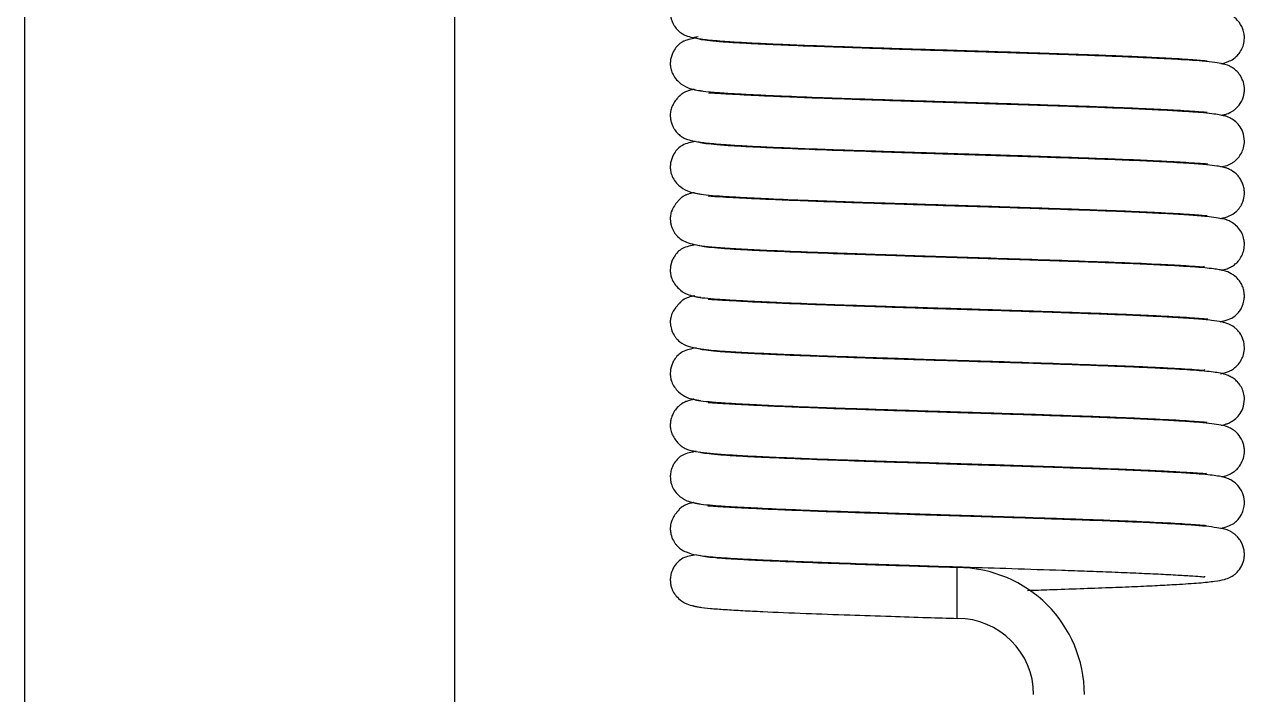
# Model space of a CAD drawing. Header units: millimetres. Extents: x 15 to 1184, y 5 to 836.
# Drawn here: x 503.03 to 524.62, y 594.58 to 606.45 of the extents above; entities that cross this region are included whole.
import ezdxf

# ---------------------------------------------------------------- set-up
doc = ezdxf.new("R2010")
doc.units = ezdxf.units.MM

msp = doc.modelspace()

# ---------------------------------------------------------------- linework, layer by layer
at = {"color": 7, "linetype": 'Continuous', "lineweight": 25}
for p, q in [((503.026, 642.099), (503.026, 591.299)), ((510.646, 591.299), (510.646, 642.099)), ((519.536, 595.929), (519.536, 596.828))]:
    msp.add_line(p, q, dxfattribs=at)
for radius in [2.248, 1.349]:
    msp.add_arc((519.536, 594.58), radius, 0, 90, dxfattribs=at)
for points, knots in [([(514.899, 607.126), (514.886, 607.125), (514.841, 607.119), (514.805, 607.109), (514.753, 607.093), (514.714, 607.076), (514.682, 607.058), (514.663, 607.046), (514.648, 607.035), (514.638, 607.027), (514.628, 607.019), (514.619, 607.011), (514.61, 607.002), (514.594, 606.987), (514.573, 606.964), (514.549, 606.933), (514.513, 606.881), (514.481, 606.815), (514.463, 606.749), (514.455, 606.679), (514.459, 606.601), (514.475, 606.531), (514.501, 606.466), (514.54, 606.399), (514.583, 606.349), (514.621, 606.315), (514.641, 606.3), (514.652, 606.292), (514.675, 606.276), (514.708, 606.258), (514.777, 606.231), (514.899, 606.202), (515.123, 606.172), (515.433, 606.146), (515.802, 606.124), (516.211, 606.104), (516.697, 606.083), (517.241, 606.063), (517.808, 606.043), (518.351, 606.025), (518.844, 606.009), (519.309, 605.995), (519.734, 605.981), (520.168, 605.968), (520.58, 605.955), (521.016, 605.94), (521.461, 605.925), (521.937, 605.909), (522.409, 605.891), (522.836, 605.872), (523.187, 605.855), (523.46, 605.84), (523.711, 605.825), (523.912, 605.805), (523.946, 605.803), (523.956, 605.802)], [0, 0, 0, 0, 0.006568, 0.022713, 0.035311, 0.044112, 0.04717, 0.049444, 0.050359, 0.051191, 0.052013, 0.0529, 0.053851, 0.054839, 0.057091, 0.059909, 0.063404, 0.072567, 0.082763, 0.089519, 0.094273, 0.098646, 0.104647, 0.108295, 0.115717, 0.119409, 0.121238, 0.122341, 0.123817, 0.13373, 0.150259, 0.182626, 0.225419, 0.272298, 0.309815, 0.349753, 0.391841, 0.435605, 0.477247, 0.514704, 0.547651, 0.57594, 0.606484, 0.631243, 0.661514, 0.688996, 0.720431, 0.75558, 0.794796, 0.83378, 0.8694, 0.901451, 0.930053, 0.977828, 1, 1, 1, 1]), ([(524.201, 605.753), (524.215, 605.755), (524.268, 605.762), (524.352, 605.797), (524.425, 605.833), (524.508, 605.909), (524.564, 605.988), (524.604, 606.087), (524.619, 606.186), (524.613, 606.282), (524.582, 606.401), (524.506, 606.52), (524.401, 606.599), (524.313, 606.641), (524.281, 606.65), (524.207, 606.67), (524.088, 606.69), (523.873, 606.713), (523.542, 606.736), (523.028, 606.764), (522.327, 606.794), (521.455, 606.825), (520.573, 606.854), (519.808, 606.878), (519.185, 606.898), (518.665, 606.914), (518.173, 606.93), (517.689, 606.947), (517.22, 606.963), (516.738, 606.981), (516.262, 607), (515.835, 607.021), (515.501, 607.04), (515.284, 607.055), (515.149, 607.067), (515.122, 607.068), (515.109, 607.068)], [0, 0, 0, 0, 0.007664, 0.02823, 0.04625, 0.054669, 0.062903, 0.070626, 0.078726, 0.084089, 0.090654, 0.105066, 0.118183, 0.123643, 0.136032, 0.150037, 0.175748, 0.217424, 0.266228, 0.315312, 0.385221, 0.449764, 0.510225, 0.565709, 0.599797, 0.632182, 0.66809, 0.699115, 0.733394, 0.771156, 0.812746, 0.85779, 0.901096, 0.938147, 0.968948, 1, 1, 1, 1]), ([(514.907, 606.204), (514.822, 606.188), (514.665, 606.157), (514.552, 606.042), (514.485, 605.92), (514.455, 605.813), (514.456, 605.725), (514.464, 605.657), (514.492, 605.564), (514.581, 605.435), (514.772, 605.306), (514.936, 605.282), (515.026, 605.269)], [0, 0, 0, 0, 0.169609, 0.31434, 0.355928, 0.423867, 0.457419, 0.46956, 0.538861, 0.716987, 0.845613, 1, 1, 1, 1]), ([(514.947, 606.225), (514.92, 606.221), (514.853, 606.211), (514.854, 606.201), (514.855, 606.195)], [0, 0, 0, 0, 0.397312, 1, 1, 1, 1]), ([(524.203, 604.838), (524.221, 604.841), (524.275, 604.851), (524.327, 604.867), (524.399, 604.905), (524.462, 604.948), (524.56, 605.057), (524.602, 605.164), (524.617, 605.257), (524.617, 605.346), (524.597, 605.441), (524.553, 605.531), (524.508, 605.592), (524.458, 605.641), (524.394, 605.688), (524.324, 605.722), (524.23, 605.751), (524.09, 605.774), (523.836, 605.801), (523.468, 605.825), (523.025, 605.848), (522.622, 605.867), (522.159, 605.885), (521.645, 605.904), (521.113, 605.922), (520.553, 605.94), (520.01, 605.958), (519.514, 605.973), (519.131, 605.985), (518.774, 605.996), (518.354, 606.01), (517.796, 606.028), (517.127, 606.051), (516.546, 606.074), (516.084, 606.095), (515.745, 606.112), (515.442, 606.13), (515.194, 606.15), (515.013, 606.171), (514.976, 606.185), (514.957, 606.192)], [0, 0, 0, 0, 0.0120289, 0.0348036, 0.0426274, 0.0483493, 0.0579257, 0.0701056, 0.0756503, 0.0802377, 0.0888216, 0.0945529, 0.0997531, 0.1058368, 0.1129682, 0.1237355, 0.1458654, 0.1770848, 0.2155677, 0.2778391, 0.3114403, 0.3466373, 0.3831892, 0.4209034, 0.4583717, 0.4920383, 0.5305247, 0.5615625, 0.585549, 0.6026867, 0.6294949, 0.6664263, 0.7130266, 0.7697408, 0.8020757, 0.8367893, 0.8736414, 0.9132157, 0.9554877, 1, 1, 1, 1]), ([(514.878, 605.295), (514.873, 605.294), (514.836, 605.289), (514.806, 605.28), (514.753, 605.264), (514.716, 605.248), (514.687, 605.231), (514.672, 605.222), (514.662, 605.216), (514.653, 605.208), (514.639, 605.198), (514.63, 605.19), (514.619, 605.179), (514.608, 605.168), (514.596, 605.155), (514.578, 605.136), (514.555, 605.107), (514.516, 605.052), (514.482, 604.984), (514.464, 604.926), (514.457, 604.87), (514.456, 604.829), (514.46, 604.767), (514.476, 604.698), (514.502, 604.635), (514.542, 604.569), (514.584, 604.519), (514.622, 604.486), (514.642, 604.47), (514.653, 604.462), (514.676, 604.447), (514.709, 604.429), (514.777, 604.401), (514.896, 604.373), (515.111, 604.344), (515.409, 604.319), (515.765, 604.297), (516.164, 604.277), (516.643, 604.256), (517.18, 604.236), (517.739, 604.217), (518.273, 604.199), (518.756, 604.183), (519.209, 604.169), (519.621, 604.156), (520.046, 604.143), (520.462, 604.13), (520.915, 604.115), (521.385, 604.099), (521.893, 604.081), (522.414, 604.062), (522.897, 604.041), (523.292, 604.021), (523.582, 604.005), (523.78, 603.992), (523.9, 603.983), (523.951, 603.979), (523.96, 603.98), (523.963, 603.981)], [0, 0, 0, 0, 0.002499, 0.018778, 0.03096, 0.038876, 0.04135, 0.042281, 0.043067, 0.043797, 0.044576, 0.046587, 0.047656, 0.048675, 0.049732, 0.050906, 0.0538, 0.057622, 0.068366, 0.080108, 0.084226, 0.087235, 0.091866, 0.09609, 0.101782, 0.105358, 0.112575, 0.11613, 0.117888, 0.118993, 0.120449, 0.130045, 0.145855, 0.176636, 0.217175, 0.261943, 0.297996, 0.336638, 0.377624, 0.420424, 0.460759, 0.496915, 0.528568, 0.555574, 0.584342, 0.607635, 0.637474, 0.665212, 0.697403, 0.733777, 0.774663, 0.818885, 0.860056, 0.897244, 0.931018, 0.961362, 0.988096, 1, 1, 1, 1]), ([(514.865, 605.298), (514.887, 605.29), (514.932, 605.275), (515.124, 605.254), (515.382, 605.233), (515.695, 605.215), (516.042, 605.197), (516.512, 605.176), (517.102, 605.153), (517.778, 605.13), (518.34, 605.111), (518.764, 605.097), (519.122, 605.086), (519.503, 605.074), (519.996, 605.059), (520.534, 605.042), (521.09, 605.023), (521.62, 605.005), (522.129, 604.987), (522.585, 604.969), (522.975, 604.952), (523.296, 604.936), (523.55, 604.922), (523.743, 604.909), (523.875, 604.899), (523.949, 604.891), (523.954, 604.894), (523.955, 604.895)], [0, 0, 0, 0, 0.0528379, 0.1029208, 0.1497286, 0.1932397, 0.2341652, 0.2722438, 0.3389501, 0.3936769, 0.437061, 0.4686277, 0.4888157, 0.5166221, 0.5526525, 0.5973568, 0.6364665, 0.6800221, 0.7241411, 0.766897, 0.808041, 0.8472515, 0.8843129, 0.9197127, 0.953535, 0.9831067, 1, 1, 1, 1]), ([(524.199, 603.926), (524.236, 603.932), (524.305, 603.943), (524.389, 603.985), (524.448, 604.025), (524.509, 604.082), (524.565, 604.162), (524.606, 604.263), (524.624, 604.392), (524.596, 604.543), (524.525, 604.662), (524.44, 604.744), (524.33, 604.808), (524.261, 604.826), (524.169, 604.846), (524.032, 604.866), (523.836, 604.886), (523.56, 604.905), (523.2, 604.926), (522.752, 604.947), (522.241, 604.968), (521.712, 604.987), (521.212, 605.004), (520.719, 605.02), (520.259, 605.035), (519.821, 605.049), (519.43, 605.061), (519.022, 605.074), (518.574, 605.088), (518.066, 605.105), (517.515, 605.124), (516.958, 605.143), (516.447, 605.164), (516.019, 605.183), (515.683, 605.2), (515.436, 605.214), (515.266, 605.224), (515.172, 605.229), (515.134, 605.231), (515.137, 605.226), (515.137, 605.225)], [0, 0, 0, 0, 0.020974, 0.038807, 0.046631, 0.054462, 0.062427, 0.0701, 0.078379, 0.090003, 0.10079, 0.111736, 0.123055, 0.143254, 0.166028, 0.191171, 0.224334, 0.260531, 0.300179, 0.343554, 0.388076, 0.427856, 0.463289, 0.494327, 0.528549, 0.554486, 0.58001, 0.604636, 0.63408, 0.668263, 0.706947, 0.749758, 0.792941, 0.83387, 0.872134, 0.907666, 0.941026, 0.971595, 0.995757, 1, 1, 1, 1]), ([(514.907, 604.375), (514.822, 604.358), (514.665, 604.328), (514.553, 604.213), (514.485, 604.092), (514.455, 603.984), (514.457, 603.883), (514.466, 603.825), (514.495, 603.727), (514.579, 603.607), (514.765, 603.479), (514.924, 603.455), (515.011, 603.442)], [0, 0, 0, 0, 0.174183, 0.324431, 0.367371, 0.436886, 0.471126, 0.5003, 0.551109, 0.724179, 0.849339, 1, 1, 1, 1]), ([(524.197, 603.009), (524.248, 603.022), (524.343, 603.045), (524.439, 603.1), (524.504, 603.165), (524.544, 603.215), (524.597, 603.313), (524.615, 603.405), (524.617, 603.472), (524.614, 603.521), (524.603, 603.583), (524.581, 603.642), (524.556, 603.691), (524.536, 603.722), (524.501, 603.768), (524.454, 603.819), (524.367, 603.876), (524.28, 603.909), (524.221, 603.924), (524.118, 603.942), (523.94, 603.963), (523.638, 603.986), (523.217, 604.01), (522.721, 604.034), (522.23, 604.054), (521.751, 604.071), (521.303, 604.086), (520.896, 604.1), (520.54, 604.112), (520.198, 604.123), (519.81, 604.135), (519.314, 604.15), (518.695, 604.17), (517.971, 604.194), (517.178, 604.221), (516.529, 604.246), (516.04, 604.268), (515.695, 604.286), (515.396, 604.304), (515.161, 604.324), (514.997, 604.345), (514.97, 604.359), (514.957, 604.366)], [0, 0, 0, 0, 0.027501, 0.050986, 0.056989, 0.061479, 0.06903, 0.07806, 0.080159, 0.082204, 0.086955, 0.092228, 0.094646, 0.096986, 0.099334, 0.1071, 0.126291, 0.136806, 0.151413, 0.175441, 0.208802, 0.251133, 0.302486, 0.344978, 0.383637, 0.417909, 0.448334, 0.474931, 0.497552, 0.516427, 0.53942, 0.56992, 0.608357, 0.654755, 0.708462, 0.769824, 0.803624, 0.839169, 0.876295, 0.915638, 0.957023, 1, 1, 1, 1]), ([(514.881, 603.466), (514.866, 603.463), (514.827, 603.457), (514.786, 603.445), (514.745, 603.431), (514.715, 603.417), (514.698, 603.409), (514.686, 603.401), (514.68, 603.397), (514.675, 603.394), (514.671, 603.391), (514.665, 603.387), (514.658, 603.382), (514.65, 603.376), (514.641, 603.367), (514.634, 603.36), (514.62, 603.346), (514.608, 603.334), (514.596, 603.32), (514.577, 603.299), (514.552, 603.268), (514.511, 603.21), (514.479, 603.147), (514.462, 603.085), (514.457, 603.032), (514.456, 602.988), (514.462, 602.926), (514.482, 602.849), (514.517, 602.777), (514.557, 602.722), (514.604, 602.67), (514.676, 602.617), (514.781, 602.572), (514.926, 602.538), (515.132, 602.511), (515.423, 602.488), (515.804, 602.466), (516.264, 602.444), (516.747, 602.423), (517.226, 602.406), (517.684, 602.39), (518.109, 602.376), (518.619, 602.359), (519.254, 602.339), (520.046, 602.314), (520.881, 602.287), (521.73, 602.258), (522.549, 602.228), (523.14, 602.201), (523.527, 602.179), (523.753, 602.164), (523.884, 602.153), (523.903, 602.16), (523.912, 602.163)], [0, 0, 0, 0, 0.009197, 0.024143, 0.034404, 0.037826, 0.040183, 0.041027, 0.041389, 0.041729, 0.04206, 0.042402, 0.043174, 0.044137, 0.045343, 0.047979, 0.049072, 0.050133, 0.051284, 0.052623, 0.056081, 0.060773, 0.07413, 0.086682, 0.09081, 0.093659, 0.098796, 0.102763, 0.11043, 0.114314, 0.119596, 0.134928, 0.157005, 0.185923, 0.221602, 0.263804, 0.310904, 0.355563, 0.396365, 0.433027, 0.465977, 0.495421, 0.521177, 0.569039, 0.62003, 0.675151, 0.734455, 0.798354, 0.867584, 0.903695, 0.939532, 0.971902, 1, 1, 1, 1]), ([(514.859, 603.472), (514.875, 603.465), (514.908, 603.451), (515.077, 603.429), (515.311, 603.409), (515.599, 603.391), (515.924, 603.374), (516.368, 603.353), (516.934, 603.33), (517.594, 603.307), (518.155, 603.288), (518.59, 603.274), (518.949, 603.263), (519.312, 603.251), (519.766, 603.237), (520.266, 603.222), (520.789, 603.205), (521.306, 603.187), (521.82, 603.169), (522.297, 603.152), (522.716, 603.134), (523.18, 603.113), (523.535, 603.094), (523.777, 603.077), (523.899, 603.066), (523.959, 603.059), (523.959, 603.063), (523.959, 603.064)], [0, 0, 0, 0, 0.051035, 0.099581, 0.145143, 0.187491, 0.227331, 0.26459, 0.33043, 0.384713, 0.428434, 0.461162, 0.482763, 0.508177, 0.541163, 0.582189, 0.618287, 0.658753, 0.701931, 0.743761, 0.78431, 0.823254, 0.895322, 0.928985, 0.960866, 0.987874, 1, 1, 1, 1]), ([(524.205, 602.097), (524.239, 602.102), (524.296, 602.112), (524.38, 602.15), (524.45, 602.197), (524.494, 602.24), (524.524, 602.275), (524.555, 602.319), (524.586, 602.381), (524.607, 602.452), (524.616, 602.508), (524.618, 602.57), (524.609, 602.649), (524.575, 602.753), (524.513, 602.847), (524.427, 602.925), (524.311, 602.987), (524.242, 603.001), (524.117, 603.026), (523.936, 603.047), (523.674, 603.069), (523.319, 603.091), (522.879, 603.112), (522.378, 603.134), (521.841, 603.154), (521.274, 603.173), (520.71, 603.192), (520.184, 603.209), (519.742, 603.223), (519.304, 603.236), (518.787, 603.253), (518.222, 603.271), (517.642, 603.291), (517.085, 603.31), (516.551, 603.331), (516.084, 603.351), (515.709, 603.37), (515.427, 603.385), (515.239, 603.396), (515.145, 603.405), (515.134, 603.401), (515.132, 603.4)], [0, 0, 0, 0, 0.021373, 0.035444, 0.04588, 0.053659, 0.056611, 0.059002, 0.066631, 0.070157, 0.074653, 0.078227, 0.083365, 0.09102, 0.101222, 0.112486, 0.124368, 0.149049, 0.176874, 0.207394, 0.24658, 0.289298, 0.331821, 0.377159, 0.419236, 0.456746, 0.499916, 0.534831, 0.561357, 0.586683, 0.620485, 0.662857, 0.700059, 0.741535, 0.786028, 0.829572, 0.871515, 0.911656, 0.950653, 0.988214, 1, 1, 1, 1]), ([(514.906, 602.545), (514.822, 602.529), (514.665, 602.498), (514.553, 602.385), (514.485, 602.264), (514.455, 602.155), (514.457, 602.056), (514.466, 601.997), (514.495, 601.899), (514.577, 601.779), (514.759, 601.651), (514.914, 601.628), (514.999, 601.615)], [0, 0, 0, 0, 0.177987, 0.335701, 0.380222, 0.450954, 0.485691, 0.514549, 0.564045, 0.731801, 0.853307, 1, 1, 1, 1]), ([(524.188, 601.182), (524.236, 601.192), (524.33, 601.211), (524.422, 601.264), (524.466, 601.298), (524.502, 601.333), (524.548, 601.392), (524.593, 601.479), (524.614, 601.568), (524.618, 601.65), (524.61, 601.725), (524.592, 601.788), (524.569, 601.84), (524.549, 601.875), (524.504, 601.941), (524.443, 602.001), (524.336, 602.061), (524.274, 602.081), (524.231, 602.092), (524.164, 602.105), (524.063, 602.12), (523.91, 602.136), (523.687, 602.154), (523.371, 602.173), (522.961, 602.194), (522.483, 602.215), (521.991, 602.234), (521.521, 602.25), (521.086, 602.265), (520.697, 602.278), (520.356, 602.289), (520.017, 602.3), (519.622, 602.312), (519.115, 602.328), (518.495, 602.347), (517.783, 602.371), (517.014, 602.398), (516.394, 602.423), (515.933, 602.444), (515.612, 602.462), (515.337, 602.48), (515.125, 602.499), (514.992, 602.518), (514.977, 602.53), (514.97, 602.535)], [0, 0, 0, 0, 0.024842, 0.048794, 0.054247, 0.059551, 0.065182, 0.070924, 0.079104, 0.084004, 0.088241, 0.093364, 0.096136, 0.09876, 0.101263, 0.113381, 0.130334, 0.137828, 0.149007, 0.16539, 0.186961, 0.21364, 0.245241, 0.281688, 0.323485, 0.364787, 0.401791, 0.434636, 0.463784, 0.489055, 0.510344, 0.528819, 0.552921, 0.584286, 0.623352, 0.66991, 0.723301, 0.784328, 0.817724, 0.852707, 0.889315, 0.928088, 0.968733, 1, 1, 1, 1]), ([(514.893, 601.639), (514.877, 601.636), (514.824, 601.628), (514.784, 601.617), (514.735, 601.597), (514.718, 601.589), (514.704, 601.582), (514.696, 601.578), (514.69, 601.574), (514.686, 601.571), (514.682, 601.569), (514.676, 601.565), (514.668, 601.558), (514.659, 601.551), (514.653, 601.544), (514.646, 601.537), (514.639, 601.529), (514.632, 601.522), (514.626, 601.517), (514.62, 601.51), (514.612, 601.501), (514.6, 601.488), (514.578, 601.464), (514.534, 601.41), (514.491, 601.339), (514.467, 601.279), (514.458, 601.22), (514.456, 601.191), (514.457, 601.152), (514.462, 601.103), (514.48, 601.028), (514.508, 600.966), (514.536, 600.922), (514.557, 600.894), (514.602, 600.843), (514.688, 600.779), (514.831, 600.726), (515.063, 600.688), (515.392, 600.661), (515.808, 600.637), (516.266, 600.615), (516.744, 600.595), (517.261, 600.576), (517.799, 600.557), (518.343, 600.539), (518.945, 600.519), (519.653, 600.498), (520.497, 600.471), (521.376, 600.442), (522.087, 600.417), (522.625, 600.395), (523.011, 600.378), (523.353, 600.36), (523.637, 600.343), (523.822, 600.33), (523.91, 600.322), (523.913, 600.331), (523.914, 600.334)], [0, 0, 0, 0, 0.009858, 0.032523, 0.03679, 0.039764, 0.040803, 0.041593, 0.041925, 0.042239, 0.042558, 0.042905, 0.043748, 0.045525, 0.048005, 0.049636, 0.050964, 0.05155, 0.05211, 0.052665, 0.053241, 0.05453, 0.056106, 0.060352, 0.073838, 0.089972, 0.095491, 0.099284, 0.100634, 0.1052, 0.108753, 0.116778, 0.118548, 0.120623, 0.125858, 0.141182, 0.172146, 0.215158, 0.269843, 0.316393, 0.360263, 0.400332, 0.436329, 0.478662, 0.514755, 0.546805, 0.597229, 0.651561, 0.710449, 0.774375, 0.808758, 0.844653, 0.881785, 0.919746, 0.954735, 0.984814, 1, 1, 1, 1]), ([(514.854, 601.647), (514.866, 601.64), (514.891, 601.625), (515.052, 601.603), (515.282, 601.583), (515.57, 601.564), (515.894, 601.547), (516.34, 601.526), (516.907, 601.503), (517.566, 601.48), (518.12, 601.461), (518.544, 601.447), (518.901, 601.435), (519.275, 601.424), (519.757, 601.409), (520.286, 601.392), (520.839, 601.374), (521.374, 601.356), (521.897, 601.338), (522.373, 601.32), (522.787, 601.303), (523.243, 601.281), (523.586, 601.262), (523.819, 601.244), (523.924, 601.235), (523.967, 601.228), (523.961, 601.234), (523.96, 601.234)], [0, 0, 0, 0, 0.051817, 0.101113, 0.147357, 0.190252, 0.230475, 0.268032, 0.33417, 0.388282, 0.431385, 0.463073, 0.483469, 0.510472, 0.545326, 0.58853, 0.626477, 0.668932, 0.712598, 0.754669, 0.795351, 0.834316, 0.90624, 0.93984, 0.97056, 0.995985, 1, 1, 1, 1]), ([(524.194, 600.262), (524.222, 600.268), (524.274, 600.277), (524.345, 600.304), (524.414, 600.341), (524.474, 600.39), (524.522, 600.441), (524.567, 600.511), (524.607, 600.608), (524.623, 600.727), (524.601, 600.864), (524.548, 600.969), (524.488, 601.041), (524.414, 601.106), (524.312, 601.156), (524.215, 601.18), (524.034, 601.209), (523.767, 601.234), (523.42, 601.256), (523, 601.278), (522.528, 601.299), (522.006, 601.319), (521.431, 601.339), (520.848, 601.359), (520.288, 601.377), (519.831, 601.391), (519.415, 601.404), (518.96, 601.418), (518.461, 601.434), (517.935, 601.452), (517.411, 601.47), (516.876, 601.489), (516.377, 601.509), (515.953, 601.529), (515.619, 601.546), (515.373, 601.56), (515.234, 601.569), (515.166, 601.573), (515.132, 601.576), (515.131, 601.573), (515.131, 601.572)], [0, 0, 0, 0, 0.018613, 0.033564, 0.04416, 0.052248, 0.058788, 0.06395, 0.070844, 0.079781, 0.088852, 0.099207, 0.104702, 0.11087, 0.127773, 0.158605, 0.195647, 0.237058, 0.282588, 0.322626, 0.365766, 0.408758, 0.447199, 0.492106, 0.52928, 0.558499, 0.581539, 0.610388, 0.647362, 0.680334, 0.717544, 0.758863, 0.801915, 0.843498, 0.883175, 0.921049, 0.957591, 0.975274, 0.992323, 1, 1, 1, 1]), ([(514.916, 600.718), (514.83, 600.702), (514.668, 600.671), (514.554, 600.557), (514.486, 600.437), (514.455, 600.326), (514.457, 600.227), (514.466, 600.168), (514.494, 600.071), (514.575, 599.951), (514.755, 599.823), (514.907, 599.8), (514.991, 599.788)], [0, 0, 0, 0, 0.1872906, 0.3519181, 0.3976533, 0.4684572, 0.503122, 0.5313932, 0.5792953, 0.7409548, 0.8581741, 1, 1, 1, 1]), ([(524.203, 599.349), (524.231, 599.355), (524.273, 599.363), (524.352, 599.392), (524.44, 599.444), (524.525, 599.526), (524.596, 599.644), (524.624, 599.795), (524.606, 599.925), (524.565, 600.025), (524.509, 600.105), (524.438, 600.171), (524.382, 600.206), (524.253, 600.264), (524.053, 600.295), (523.732, 600.324), (523.28, 600.35), (522.808, 600.372), (522.384, 600.39), (521.901, 600.408), (521.37, 600.427), (520.823, 600.445), (520.254, 600.464), (519.708, 600.481), (519.212, 600.496), (518.831, 600.508), (518.476, 600.519), (518.063, 600.533), (517.52, 600.552), (516.875, 600.574), (516.324, 600.597), (515.896, 600.618), (515.587, 600.635), (515.319, 600.652), (515.112, 600.672), (514.985, 600.691), (514.978, 600.702), (514.974, 600.707)], [0, 0, 0, 0, 0.0225017, 0.0339265, 0.0448641, 0.0554405, 0.0658644, 0.0770957, 0.0850955, 0.0925103, 0.1002068, 0.1077734, 0.1193511, 0.1325621, 0.1762589, 0.2317316, 0.2936602, 0.3272135, 0.3622594, 0.3985336, 0.4362471, 0.4737819, 0.5073765, 0.5456273, 0.5765828, 0.6006691, 0.6178273, 0.6446013, 0.6813544, 0.7277205, 0.7845164, 0.8167284, 0.8511736, 0.887954, 0.9275525, 0.9696445, 1, 1, 1, 1]), ([(514.88, 599.808), (514.838, 599.799), (514.773, 599.785), (514.709, 599.759), (514.676, 599.741), (514.653, 599.725), (514.633, 599.711), (514.588, 599.674), (514.542, 599.619), (514.502, 599.552), (514.476, 599.49), (514.46, 599.42), (514.456, 599.359), (514.457, 599.317), (514.464, 599.262), (514.482, 599.203), (514.516, 599.136), (514.555, 599.08), (514.578, 599.052), (514.596, 599.032), (514.608, 599.02), (514.619, 599.009), (514.63, 598.998), (514.639, 598.99), (514.653, 598.979), (514.662, 598.972), (514.672, 598.965), (514.687, 598.956), (514.712, 598.942), (514.744, 598.927), (514.796, 598.909), (514.925, 598.88), (515.184, 598.848), (515.593, 598.82), (515.98, 598.799), (516.445, 598.778), (516.965, 598.757), (517.507, 598.738), (518.024, 598.721), (518.495, 598.705), (518.938, 598.691), (519.346, 598.678), (519.772, 598.665), (520.195, 598.652), (520.66, 598.637), (521.146, 598.621), (521.674, 598.602), (522.218, 598.583), (522.728, 598.562), (523.155, 598.542), (523.48, 598.525), (523.712, 598.51), (523.858, 598.501), (523.94, 598.493), (523.943, 598.498), (523.944, 598.5)], [0, 0, 0, 0, 0.028611, 0.04444, 0.054046, 0.055504, 0.05661, 0.061924, 0.06915, 0.07273, 0.078428, 0.082657, 0.087293, 0.090306, 0.094429, 0.106184, 0.11694, 0.120768, 0.123665, 0.12484, 0.125898, 0.126919, 0.127989, 0.130002, 0.130781, 0.131512, 0.1323, 0.133231, 0.135708, 0.142087, 0.151458, 0.172132, 0.244278, 0.28239, 0.322424, 0.364376, 0.407605, 0.447501, 0.483226, 0.514556, 0.541308, 0.569771, 0.593061, 0.623317, 0.651437, 0.68411, 0.721096, 0.762282, 0.806597, 0.848381, 0.886851, 0.922226, 0.954878, 0.984567, 1, 1, 1, 1]), ([(514.854, 599.821), (514.861, 599.813), (514.876, 599.799), (515.023, 599.778), (515.244, 599.757), (515.525, 599.738), (515.844, 599.721), (516.283, 599.699), (516.845, 599.676), (517.499, 599.653), (518.048, 599.634), (518.465, 599.621), (518.821, 599.609), (519.201, 599.597), (519.694, 599.582), (520.236, 599.565), (520.801, 599.547), (521.346, 599.528), (521.875, 599.51), (522.355, 599.492), (522.773, 599.474), (523.233, 599.452), (523.579, 599.434), (523.819, 599.414), (523.921, 599.406), (523.96, 599.4), (523.952, 599.407), (523.952, 599.407)], [0, 0, 0, 0, 0.049178, 0.098845, 0.14547, 0.188691, 0.229083, 0.266799, 0.333189, 0.387291, 0.43016, 0.461456, 0.481518, 0.509232, 0.544915, 0.589018, 0.627759, 0.671077, 0.714911, 0.757081, 0.797852, 0.836896, 0.908916, 0.942521, 0.97318, 0.99956, 1, 1, 1, 1]), ([(524.215, 598.437), (524.219, 598.438), (524.265, 598.445), (524.317, 598.463), (524.394, 598.5), (524.458, 598.546), (524.508, 598.596), (524.553, 598.657), (524.597, 598.746), (524.617, 598.842), (524.617, 598.931), (524.602, 599.024), (524.56, 599.131), (524.462, 599.239), (524.389, 599.289), (524.328, 599.318), (524.247, 599.344), (524.134, 599.365), (523.941, 599.389), (523.693, 599.41), (523.369, 599.43), (522.961, 599.451), (522.47, 599.472), (521.93, 599.493), (521.384, 599.512), (520.83, 599.53), (520.296, 599.548), (519.81, 599.563), (519.381, 599.576), (518.925, 599.591), (518.368, 599.609), (517.778, 599.628), (517.193, 599.648), (516.66, 599.669), (516.18, 599.689), (515.789, 599.708), (515.493, 599.724), (515.306, 599.736), (515.199, 599.742), (515.141, 599.747), (515.133, 599.745), (515.129, 599.744)], [0, 0, 0, 0, 0.002694, 0.0292, 0.040378, 0.047781, 0.054097, 0.059495, 0.065445, 0.074356, 0.079119, 0.084875, 0.097519, 0.107461, 0.113401, 0.125431, 0.142335, 0.175477, 0.208556, 0.244186, 0.282352, 0.323691, 0.367989, 0.412162, 0.451719, 0.487008, 0.526918, 0.558451, 0.582434, 0.610903, 0.647887, 0.693182, 0.732248, 0.775712, 0.819352, 0.860956, 0.900178, 0.937605, 0.961569, 0.984629, 1, 1, 1, 1]), ([(514.917, 598.888), (514.831, 598.872), (514.668, 598.842), (514.554, 598.727), (514.498, 598.629), (514.469, 598.549), (514.456, 598.479), (514.457, 598.399), (514.466, 598.34), (514.494, 598.242), (514.574, 598.122), (514.753, 597.995), (514.904, 597.972), (514.987, 597.959)], [0, 0, 0, 0, 0.1889487, 0.3610905, 0.408114, 0.4359514, 0.4790557, 0.5135857, 0.5414691, 0.5884134, 0.7464556, 0.8611153, 1, 1, 1, 1]), ([(524.198, 597.521), (524.282, 597.547), (524.385, 597.578), (524.469, 597.642), (524.536, 597.713), (524.59, 597.812), (524.621, 597.939), (524.616, 598.054), (524.585, 598.149), (524.547, 598.227), (524.483, 598.309), (524.38, 598.382), (524.3, 598.415), (524.266, 598.425), (524.206, 598.44), (524.117, 598.455), (523.967, 598.473), (523.757, 598.491), (523.452, 598.511), (523.039, 598.533), (522.54, 598.555), (522.006, 598.576), (521.492, 598.594), (521.017, 598.61), (520.592, 598.624), (520.228, 598.635), (519.882, 598.646), (519.491, 598.658), (518.993, 598.674), (518.379, 598.694), (517.672, 598.717), (516.909, 598.744), (516.298, 598.769), (515.848, 598.791), (515.538, 598.808), (515.278, 598.827), (515.086, 598.847), (514.976, 598.865), (514.977, 598.876), (514.978, 598.881)], [0, 0, 0, 0, 0.037541, 0.046309, 0.054763, 0.062988, 0.070048, 0.081273, 0.086246, 0.089838, 0.102207, 0.113158, 0.121996, 0.129646, 0.141148, 0.167266, 0.193534, 0.225214, 0.262083, 0.304746, 0.349865, 0.390408, 0.426302, 0.458081, 0.485518, 0.508495, 0.527417, 0.550666, 0.581641, 0.620621, 0.667334, 0.721171, 0.783084, 0.816962, 0.852423, 0.889785, 0.929345, 0.97074, 1, 1, 1, 1]), ([(514.871, 597.98), (514.85, 597.977), (514.804, 597.968), (514.728, 597.942), (514.66, 597.904), (514.62, 597.867), (514.607, 597.851), (514.58, 597.818), (514.564, 597.797), (514.552, 597.781), (514.539, 597.764), (514.522, 597.738), (514.49, 597.683), (514.474, 597.643), (514.462, 597.593), (514.458, 597.561), (514.457, 597.537), (514.456, 597.521), (514.457, 597.48), (514.467, 597.409), (514.498, 597.326), (514.539, 597.26), (514.584, 597.203), (514.65, 597.147), (514.763, 597.089), (514.936, 597.047), (515.216, 597.015), (515.584, 596.992), (516.027, 596.968), (516.464, 596.949), (516.907, 596.931), (517.455, 596.911), (518.105, 596.889), (518.843, 596.865), (519.314, 596.85), (519.537, 596.844)], [0, 0, 0, 0, 0.024091, 0.055065, 0.090318, 0.107162, 0.123838, 0.129529, 0.131871, 0.134052, 0.136254, 0.13865, 0.144511, 0.161406, 0.168636, 0.173844, 0.175829, 0.177542, 0.179259, 0.188928, 0.203251, 0.209177, 0.216728, 0.239413, 0.272689, 0.332862, 0.410868, 0.50524, 0.576083, 0.641669, 0.701479, 0.755332, 0.847557, 0.927869, 1, 1, 1, 1]), ([(514.855, 597.993), (514.857, 597.987), (514.863, 597.973), (514.987, 597.953), (515.187, 597.933), (515.448, 597.914), (515.748, 597.897), (516.166, 597.876), (516.708, 597.853), (517.348, 597.829), (517.894, 597.811), (518.317, 597.797), (518.672, 597.785), (519.039, 597.773), (519.504, 597.759), (520.019, 597.743), (520.56, 597.726), (521.096, 597.708), (521.629, 597.69), (522.124, 597.672), (522.561, 597.655), (523.053, 597.633), (523.44, 597.613), (523.716, 597.594), (523.863, 597.582), (523.936, 597.574), (523.938, 597.579), (523.938, 597.581)], [0, 0, 0, 0, 0.041332, 0.090181, 0.136185, 0.178969, 0.218788, 0.256103, 0.322207, 0.376412, 0.419678, 0.451904, 0.472932, 0.499126, 0.533047, 0.574792, 0.611603, 0.652967, 0.696605, 0.738381, 0.778863, 0.817843, 0.890166, 0.923717, 0.955525, 0.984045, 1, 1, 1, 1]), ([(520.776, 596.426), (520.907, 596.43), (521.228, 596.441), (521.715, 596.458), (522.223, 596.476), (522.681, 596.494), (523.079, 596.513), (523.467, 596.534), (523.818, 596.557), (524.089, 596.586), (524.249, 596.613), (524.344, 596.646), (524.404, 596.678), (524.476, 596.732), (524.539, 596.802), (524.594, 596.909), (524.616, 597.002), (524.617, 597.096), (524.603, 597.188), (524.57, 597.275), (524.501, 597.367), (524.458, 597.409), (524.428, 597.433), (524.395, 597.455), (524.329, 597.491), (524.255, 597.513), (524.082, 597.546), (523.781, 597.576), (523.356, 597.602), (522.944, 597.623), (522.451, 597.644), (521.907, 597.665), (521.354, 597.684), (520.792, 597.703), (520.247, 597.721), (519.753, 597.736), (519.323, 597.749), (518.875, 597.763), (518.334, 597.781), (517.759, 597.8), (517.186, 597.82), (516.66, 597.84), (516.182, 597.86), (515.792, 597.88), (515.498, 597.895), (515.313, 597.907), (515.205, 597.914), (515.143, 597.919), (515.13, 597.917), (515.123, 597.917)], [0, 0, 0, 0, 0.019868, 0.048661, 0.077837, 0.106139, 0.133383, 0.159389, 0.196023, 0.230539, 0.259296, 0.278346, 0.285731, 0.290046, 0.297714, 0.30196, 0.308474, 0.312095, 0.317045, 0.328614, 0.332674, 0.335589, 0.337083, 0.338935, 0.344082, 0.361088, 0.384518, 0.436765, 0.465456, 0.496307, 0.529145, 0.562235, 0.592064, 0.618724, 0.648957, 0.672958, 0.691064, 0.711631, 0.738494, 0.771503, 0.800038, 0.831985, 0.864505, 0.895308, 0.924141, 0.951424, 0.968769, 0.985361, 1, 1, 1, 1]), ([(514.914, 597.057), (514.831, 597.042), (514.667, 597.012), (514.555, 596.899), (514.498, 596.802), (514.469, 596.721), (514.456, 596.65), (514.457, 596.57), (514.466, 596.511), (514.494, 596.413), (514.575, 596.293), (514.754, 596.166), (514.906, 596.143), (514.99, 596.13)], [0, 0, 0, 0, 0.185297, 0.364077, 0.41209, 0.439722, 0.482332, 0.51642, 0.544054, 0.590723, 0.747968, 0.861988, 1, 1, 1, 1]), ([(519.536, 596.828), (519.36, 596.834), (518.966, 596.846), (518.325, 596.867), (517.6, 596.891), (516.832, 596.918), (516.225, 596.944), (515.786, 596.966), (515.487, 596.983), (515.24, 597.001), (515.066, 597.021), (514.977, 597.036), (514.982, 597.045), (514.983, 597.047)], [0, 0, 0, 0, 0.075163, 0.167757, 0.277009, 0.401633, 0.543916, 0.621236, 0.701872, 0.786934, 0.876632, 0.970121, 1, 1, 1, 1]), ([(519.537, 596.844), (519.577, 596.842), (519.9, 596.832), (520.533, 596.812), (521.262, 596.788), (521.845, 596.768), (522.287, 596.751), (522.711, 596.734), (523.105, 596.716), (523.446, 596.698), (523.712, 596.68), (523.862, 596.671), (523.922, 596.664), (523.917, 596.675), (523.916, 596.676)], [0, 0, 0, 0, 0.019021, 0.152589, 0.29959, 0.378748, 0.461997, 0.5501, 0.642442, 0.73821, 0.833258, 0.916582, 0.986705, 1, 1, 1, 1]), ([(514.854, 596.165), (514.853, 596.16), (514.851, 596.147), (514.96, 596.128), (515.152, 596.107), (515.415, 596.087), (515.729, 596.069), (516.184, 596.046), (516.807, 596.02), (517.589, 595.992), (518.321, 595.968), (518.965, 595.947), (519.36, 595.935), (519.536, 595.929)], [0, 0, 0, 0, 0.063383, 0.15481, 0.242275, 0.324994, 0.403207, 0.478025, 0.615266, 0.735032, 0.839716, 0.928243, 1, 1, 1, 1])]:
    msp.add_open_spline(points, degree=3, knots=knots, dxfattribs=at)

doc.saveas('drawing.dxf')
